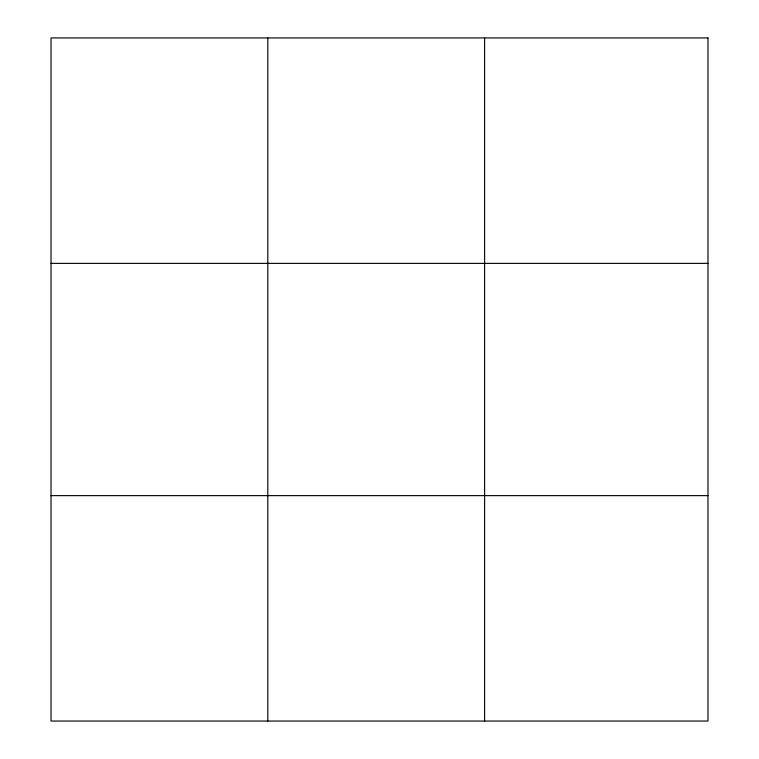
<?xml version="1.0" encoding="UTF-8"?>
<svg xmlns="http://www.w3.org/2000/svg" width="759" height="759" viewBox="0 0 759 759"><rect width="100%" height="100%" fill="white"/><g stroke="black" fill="none" stroke-linecap="round" stroke-linejoin="round"><path stroke-width="1.14" d="M267.813 37.95L267.813 721.05M484.612 37.95L484.612 721.05M51.014 263.373L707.986 263.373M51.014 495.627L707.986 495.627M707.986 37.95L707.986 721.05L51.014 721.05L51.014 37.95L707.986 37.95"/></g></svg>
